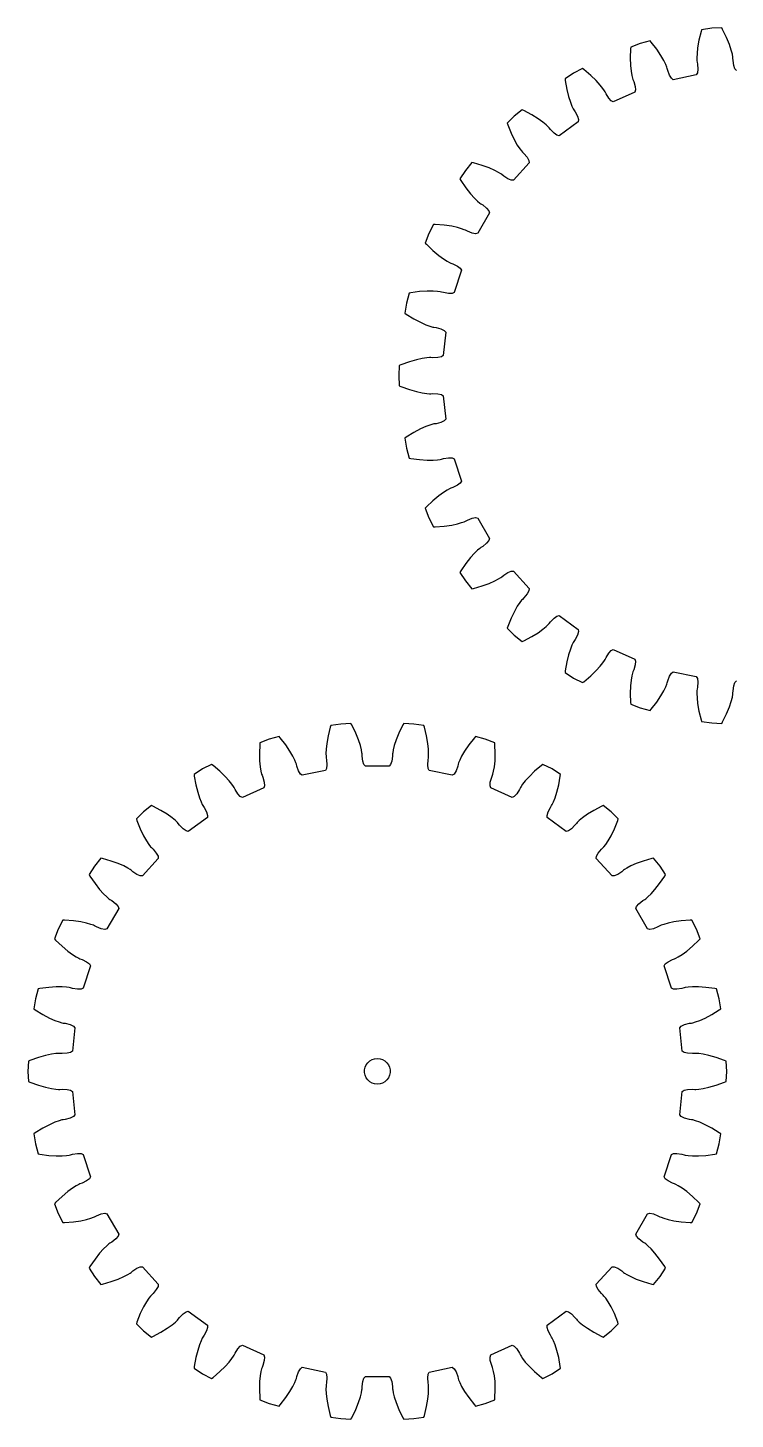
# Model space of a CAD drawing. Extents: x 0 to 168, y 0 to 162.
# Drawn here: x 0 to 82.5, y 0 to 162.3 of the extents above; entities that cross this region are included whole.
import ezdxf

# ---------------------------------------------------------------- set-up
doc = ezdxf.new("R2010")
doc.units = 0

msp = doc.modelspace()

# ---------------------------------------------------------------- linework, layer by layer
for p, q in [((80.91, 162.33), (79.73, 162.27)), ((81.01, 162.15), (80.91, 162.33)), ((72.54, 160.8), (71.4, 160.5)), ((72.67, 160.65), (72.54, 160.8)), ((78.25, 160.87), (78.09, 160.01)), ((78.5, 161.89), (78.25, 160.87)), ((78.56, 162.08), (78.5, 161.89)), ((79.73, 162.27), (78.56, 162.08)), ((81.47, 161.21), (81.01, 162.15)), ((81.8, 160.4), (81.47, 161.21)), ((70.27, 159.87), (70.24, 158.82)), ((70.3, 160.07), (70.27, 159.87)), ((71.4, 160.5), (70.3, 160.07)), ((73.32, 159.82), (72.67, 160.65)), ((73.81, 159.1), (73.32, 159.82)), ((74.15, 158.5), (73.81, 159.1)), ((78.02, 159.32), (78, 158.81)), ((78.09, 160.01), (78.02, 159.32)), ((82.01, 159.74), (81.8, 160.4)), ((82.14, 159.25), (82.01, 159.74)), ((82.19, 158.92), (82.14, 159.25)), ((64.67, 157.57), (63.62, 157.03)), ((64.83, 157.45), (64.67, 157.57)), ((70.24, 158.82), (70.27, 157.95)), ((70.27, 157.95), (70.34, 157.26)), ((74.38, 158.04), (74.15, 158.5)), ((74.5, 157.74), (74.38, 158.04)), ((74.55, 157.6), (74.5, 157.74)), ((74.61, 157.35), (74.55, 157.6)), ((78, 158.81), (78.01, 158.48)), ((78.01, 158.48), (78.03, 158.34)), ((78.03, 158.34), (78.07, 158.08)), ((78.12, 157.5), (78.06, 157.08)), ((78.07, 158.08), (78.12, 157.5)), ((82.21, 158.77), (82.19, 158.92)), ((82.22, 158.52), (82.21, 158.77)), ((82.3, 157.93), (82.22, 158.52)), ((82.44, 157.54), (82.3, 157.93)), ((82.61, 157.35), (82.44, 157.54)), ((63.62, 157.03), (62.63, 156.39)), ((62.63, 156.39), (62.65, 156.19)), ((62.65, 156.19), (62.83, 155.15)), ((65.64, 156.77), (64.83, 157.45)), ((66.26, 156.17), (65.64, 156.77)), ((66.73, 155.65), (66.26, 156.17)), ((70.34, 157.26), (70.43, 156.76)), ((70.43, 156.76), (70.51, 156.44)), ((70.51, 156.44), (70.55, 156.3)), ((70.55, 156.3), (70.65, 156.06)), ((70.65, 156.06), (70.81, 155.49)), ((74.81, 156.79), (74.61, 157.35)), ((75.03, 156.44), (74.81, 156.79)), ((75.24, 156.28), (75.03, 156.44)), ((77.93, 156.86), (75.24, 156.28)), ((78.06, 157.08), (77.93, 156.86)), ((62.83, 155.15), (63.04, 154.31)), ((63.04, 154.31), (63.25, 153.65)), ((67.04, 155.25), (66.73, 155.65)), ((67.23, 154.98), (67.04, 155.25)), ((67.3, 154.85), (67.23, 154.98)), ((67.41, 154.62), (67.3, 154.85)), ((67.73, 154.12), (67.41, 154.62)), ((70.76, 154.83), (68.25, 153.71)), ((70.84, 155.08), (70.76, 154.83)), ((70.81, 155.49), (70.84, 155.08)), ((57.64, 152.77), (56.72, 152.03)), ((57.83, 152.69), (57.64, 152.77)), ((58.76, 152.19), (57.83, 152.69)), ((63.25, 153.65), (63.44, 153.17)), ((63.44, 153.17), (63.59, 152.88)), ((63.59, 152.88), (63.66, 152.75)), ((63.66, 152.75), (63.8, 152.54)), ((68.01, 153.82), (67.73, 154.12)), ((68.25, 153.71), (68.01, 153.82)), ((56.72, 152.03), (55.89, 151.19)), ((55.89, 151.19), (55.95, 151)), ((55.95, 151), (56.35, 150.02)), ((59.5, 151.73), (58.76, 152.19)), ((60.06, 151.33), (59.5, 151.73)), ((60.45, 151), (60.06, 151.33)), ((60.68, 150.77), (60.45, 151)), ((64.17, 151.36), (61.95, 149.74)), ((63.8, 152.54), (64.08, 152.02)), ((64.08, 152.02), (64.2, 151.62)), ((64.2, 151.62), (64.17, 151.36)), ((56.35, 150.02), (56.73, 149.24)), ((60.78, 150.66), (60.68, 150.77)), ((60.94, 150.46), (60.78, 150.66)), ((61.35, 150.03), (60.94, 150.46)), ((61.69, 149.8), (61.35, 150.03)), ((61.95, 149.74), (61.69, 149.8)), ((56.73, 149.24), (57.07, 148.64)), ((57.07, 148.64), (57.36, 148.22)), ((57.36, 148.22), (57.56, 147.96)), ((57.56, 147.96), (57.66, 147.84)), ((57.66, 147.84), (57.84, 147.67)), ((51.77, 146.61), (51.03, 145.7)), ((51.96, 146.57), (51.77, 146.61)), ((52.98, 146.28), (51.96, 146.57)), ((53.8, 145.98), (52.98, 146.28)), ((58.45, 146.59), (56.61, 144.55)), ((57.84, 147.67), (58.22, 147.22)), ((58.22, 147.22), (58.42, 146.85)), ((58.42, 146.85), (58.45, 146.59)), ((51.03, 145.7), (50.38, 144.71)), ((50.38, 144.71), (50.48, 144.53)), ((50.48, 144.53), (51.07, 143.66)), ((54.43, 145.7), (53.8, 145.98)), ((54.88, 145.46), (54.43, 145.7)), ((55.16, 145.29), (54.88, 145.46)), ((55.28, 145.2), (55.16, 145.29)), ((55.48, 145.04), (55.28, 145.2)), ((55.96, 144.71), (55.48, 145.04)), ((56.35, 144.55), (55.96, 144.71)), ((56.61, 144.55), (56.35, 144.55)), ((51.07, 143.66), (51.61, 142.97)), ((51.61, 142.97), (52.07, 142.46)), ((52.07, 142.46), (52.44, 142.1)), ((52.44, 142.1), (52.69, 141.89)), ((52.69, 141.89), (52.81, 141.8)), ((52.81, 141.8), (53.03, 141.66)), ((53.03, 141.66), (53.49, 141.3)), ((53.49, 141.3), (53.76, 140.99)), ((53.84, 140.74), (52.47, 138.36)), ((53.76, 140.99), (53.84, 140.74)), ((46.77, 138.32), (46.34, 137.22)), ((47.3, 139.37), (46.77, 138.32)), ((47.5, 139.37), (47.3, 139.37)), ((48.55, 139.3), (47.5, 139.37)), ((49.42, 139.18), (48.55, 139.3)), ((50.09, 139.03), (49.42, 139.18)), ((50.58, 138.89), (50.09, 139.03)), ((50.89, 138.78), (50.58, 138.89)), ((51.03, 138.72), (50.89, 138.78)), ((51.26, 138.6), (51.03, 138.72)), ((51.8, 138.38), (51.26, 138.6)), ((52.21, 138.3), (51.8, 138.38)), ((52.47, 138.36), (52.21, 138.3)), ((46.34, 137.22), (46.48, 137.07)), ((46.48, 137.07), (47.23, 136.34)), ((47.23, 136.34), (47.9, 135.77)), ((47.9, 135.77), (48.46, 135.37)), ((48.46, 135.37), (48.89, 135.1)), ((48.89, 135.1), (49.18, 134.94)), ((49.18, 134.94), (49.32, 134.88)), ((49.32, 134.88), (49.56, 134.79)), ((49.56, 134.79), (50.09, 134.54)), ((50.55, 134.06), (49.7, 131.44)), ((50.09, 134.54), (50.42, 134.28)), ((50.42, 134.28), (50.55, 134.06)), ((45.68, 131.55), (44.64, 131.4)), ((46.55, 131.61), (45.68, 131.55)), ((47.24, 131.61), (46.55, 131.61)), ((47.75, 131.57), (47.24, 131.61)), ((48.08, 131.53), (47.75, 131.57)), ((48.22, 131.5), (48.08, 131.53)), ((48.47, 131.43), (48.22, 131.5)), ((44.13, 130.22), (43.95, 129.05)), ((44.44, 131.36), (44.13, 130.22)), ((44.64, 131.4), (44.44, 131.36)), ((49.05, 131.32), (48.47, 131.43)), ((49.46, 131.33), (49.05, 131.32)), ((49.7, 131.44), (49.46, 131.33)), ((43.95, 129.05), (44.11, 128.93)), ((44.11, 128.93), (45, 128.38)), ((45, 128.38), (45.77, 127.97)), ((45.77, 127.97), (46.41, 127.68)), ((46.41, 127.68), (46.88, 127.51)), ((46.88, 127.51), (47.2, 127.42)), ((47.2, 127.42), (47.35, 127.39)), ((47.35, 127.39), (47.6, 127.35)), ((47.6, 127.35), (48.17, 127.21)), ((48.17, 127.21), (48.55, 127.03)), ((48.73, 126.84), (48.44, 124.1)), ((48.55, 127.03), (48.73, 126.84)), ((45.32, 123.61), (44.48, 123.37)), ((45.99, 123.75), (45.32, 123.61)), ((46.5, 123.83), (45.99, 123.75)), ((46.83, 123.85), (46.5, 123.83)), ((46.98, 123.85), (46.83, 123.85)), ((47.23, 123.83), (46.98, 123.85)), ((47.82, 123.85), (47.23, 123.83)), ((48.23, 123.95), (47.82, 123.85)), ((48.44, 124.1), (48.23, 123.95)), ((43.31, 122.92), (43.24, 121.75)), ((43.49, 123.01), (43.31, 122.92)), ((44.48, 123.37), (43.49, 123.01)), ((43.24, 121.75), (43.31, 120.57)), ((43.31, 120.57), (43.49, 120.49)), ((43.49, 120.49), (44.48, 120.13)), ((44.48, 120.13), (45.32, 119.88)), ((45.32, 119.88), (45.99, 119.74)), ((45.99, 119.74), (46.5, 119.67)), ((46.5, 119.67), (46.83, 119.64)), ((46.83, 119.64), (46.98, 119.64)), ((46.98, 119.64), (47.23, 119.66)), ((47.23, 119.66), (47.82, 119.64)), ((47.82, 119.64), (48.23, 119.55)), ((48.23, 119.55), (48.44, 119.39)), ((48.44, 119.39), (48.73, 116.66)), ((45.77, 115.53), (45, 115.12)), ((46.41, 115.81), (45.77, 115.53)), ((46.88, 115.99), (46.41, 115.81)), ((47.2, 116.08), (46.88, 115.99)), ((47.35, 116.11), (47.2, 116.08)), ((47.6, 116.14), (47.35, 116.11)), ((48.17, 116.28), (47.6, 116.14)), ((48.55, 116.46), (48.17, 116.28)), ((48.73, 116.66), (48.55, 116.46)), ((44.11, 114.56), (43.95, 114.44)), ((43.95, 114.44), (44.13, 113.28)), ((45, 115.12), (44.11, 114.56)), ((44.13, 113.28), (44.44, 112.14)), ((44.44, 112.14), (44.64, 112.09)), ((44.64, 112.09), (45.68, 111.95)), ((48.22, 112), (48.47, 112.07)), ((48.47, 112.07), (49.05, 112.17)), ((49.05, 112.17), (49.46, 112.16)), ((49.46, 112.16), (49.7, 112.05)), ((49.7, 112.05), (50.55, 109.44)), ((45.68, 111.95), (46.55, 111.88)), ((46.55, 111.88), (47.24, 111.88)), ((47.24, 111.88), (47.75, 111.92)), ((47.75, 111.92), (48.08, 111.96)), ((48.08, 111.96), (48.22, 112)), ((50.09, 108.96), (49.56, 108.7)), ((50.42, 109.21), (50.09, 108.96)), ((50.55, 109.44), (50.42, 109.21)), ((47.23, 107.16), (46.48, 106.43)), ((47.9, 107.72), (47.23, 107.16)), ((48.46, 108.13), (47.9, 107.72)), ((48.89, 108.4), (48.46, 108.13)), ((49.18, 108.55), (48.89, 108.4)), ((49.32, 108.61), (49.18, 108.55)), ((49.56, 108.7), (49.32, 108.61)), ((46.48, 106.43), (46.34, 106.28)), ((46.34, 106.28), (46.77, 105.17)), ((46.77, 105.17), (47.3, 104.12)), ((47.3, 104.12), (47.5, 104.12)), ((47.5, 104.12), (48.55, 104.2)), ((48.55, 104.2), (49.42, 104.32)), ((49.42, 104.32), (50.09, 104.46)), ((50.09, 104.46), (50.58, 104.6)), ((50.58, 104.6), (50.89, 104.71)), ((50.89, 104.71), (51.03, 104.77)), ((51.03, 104.77), (51.26, 104.89)), ((51.26, 104.89), (51.8, 105.12)), ((51.8, 105.12), (52.21, 105.19)), ((52.21, 105.19), (52.47, 105.14)), ((52.47, 105.14), (53.84, 102.75)), ((53.76, 102.51), (53.49, 102.19)), ((53.84, 102.75), (53.76, 102.51)), ((52.07, 101.04), (51.61, 100.52)), ((52.44, 101.39), (52.07, 101.04)), ((52.69, 101.6), (52.44, 101.39)), ((52.81, 101.69), (52.69, 101.6)), ((53.03, 101.83), (52.81, 101.69)), ((53.49, 102.19), (53.03, 101.83)), ((51.07, 99.84), (50.48, 98.96)), ((51.61, 100.52), (51.07, 99.84)), ((50.48, 98.96), (50.38, 98.79)), ((50.38, 98.79), (51.03, 97.8)), ((51.03, 97.8), (51.77, 96.88)), ((52.98, 97.21), (53.8, 97.51)), ((53.8, 97.51), (54.43, 97.79)), ((54.43, 97.79), (54.88, 98.03)), ((54.88, 98.03), (55.16, 98.2)), ((55.16, 98.2), (55.28, 98.29)), ((55.28, 98.29), (55.48, 98.46)), ((55.48, 98.46), (55.96, 98.79)), ((55.96, 98.79), (56.35, 98.95)), ((56.35, 98.95), (56.61, 98.95)), ((56.61, 98.95), (58.45, 96.9)), ((51.77, 96.88), (51.96, 96.92)), ((51.96, 96.92), (52.98, 97.21)), ((57.84, 95.83), (57.66, 95.65)), ((58.22, 96.28), (57.84, 95.83)), ((58.42, 96.64), (58.22, 96.28)), ((58.45, 96.9), (58.42, 96.64)), ((56.73, 94.25), (56.35, 93.47)), ((57.07, 94.85), (56.73, 94.25)), ((57.36, 95.28), (57.07, 94.85)), ((57.56, 95.54), (57.36, 95.28)), ((57.66, 95.65), (57.56, 95.54)), ((56.35, 93.47), (55.95, 92.49)), ((60.45, 92.5), (60.68, 92.72)), ((60.68, 92.72), (60.78, 92.84)), ((60.78, 92.84), (60.94, 93.04)), ((60.94, 93.04), (61.35, 93.46)), ((61.35, 93.46), (61.69, 93.7)), ((61.69, 93.7), (61.95, 93.75)), ((61.95, 93.75), (64.17, 92.14)), ((55.95, 92.49), (55.89, 92.3)), ((55.89, 92.3), (56.72, 91.47)), ((56.72, 91.47), (57.64, 90.73)), ((57.83, 90.81), (58.76, 91.3)), ((58.76, 91.3), (59.5, 91.76)), ((59.5, 91.76), (60.06, 92.17)), ((60.06, 92.17), (60.45, 92.5)), ((63.8, 90.96), (63.66, 90.75)), ((64.08, 91.48), (63.8, 90.96)), ((64.2, 91.88), (64.08, 91.48)), ((64.17, 92.14), (64.2, 91.88)), ((57.64, 90.73), (57.83, 90.81)), ((63.25, 89.85), (63.04, 89.19)), ((63.44, 90.32), (63.25, 89.85)), ((63.59, 90.62), (63.44, 90.32)), ((63.66, 90.75), (63.59, 90.62)), ((67.41, 88.87), (67.73, 89.37)), ((67.73, 89.37), (68.01, 89.68)), ((68.01, 89.68), (68.25, 89.78)), ((68.25, 89.78), (70.76, 88.66)), ((62.83, 88.34), (62.65, 87.3)), ((63.04, 89.19), (62.83, 88.34)), ((66.26, 87.33), (66.73, 87.84)), ((66.73, 87.84), (67.04, 88.24)), ((67.04, 88.24), (67.23, 88.51)), ((67.23, 88.51), (67.3, 88.64)), ((67.3, 88.64), (67.41, 88.87)), ((70.81, 88), (70.65, 87.43)), ((70.76, 88.66), (70.84, 88.42)), ((70.84, 88.42), (70.81, 88)), ((62.65, 87.3), (62.63, 87.1)), ((62.63, 87.1), (63.62, 86.46)), ((63.62, 86.46), (64.67, 85.93)), ((64.67, 85.93), (64.83, 86.04)), ((64.83, 86.04), (65.64, 86.72)), ((65.64, 86.72), (66.26, 87.33)), ((70.34, 86.23), (70.27, 85.54)), ((70.43, 86.73), (70.34, 86.23)), ((70.51, 87.05), (70.43, 86.73)), ((70.55, 87.2), (70.51, 87.05)), ((70.65, 87.43), (70.55, 87.2)), ((74.55, 85.9), (74.61, 86.15)), ((74.61, 86.15), (74.81, 86.7)), ((74.81, 86.7), (75.03, 87.05)), ((75.03, 87.05), (75.24, 87.21)), ((75.24, 87.21), (77.93, 86.64)), ((77.93, 86.64), (78.06, 86.41)), ((78.06, 86.41), (78.12, 86)), ((82.44, 85.95), (82.61, 86.15)), ((70.27, 85.54), (70.24, 84.67)), ((70.24, 84.67), (70.27, 83.62)), ((73.81, 84.39), (74.15, 84.99)), ((74.15, 84.99), (74.38, 85.45)), ((74.38, 85.45), (74.5, 85.76)), ((74.5, 85.76), (74.55, 85.9)), ((78.01, 85.01), (78, 84.68)), ((78, 84.68), (78.02, 84.17)), ((78.03, 85.16), (78.01, 85.01)), ((78.07, 85.41), (78.03, 85.16)), ((78.12, 86), (78.07, 85.41)), ((82.14, 84.25), (82.19, 84.57)), ((82.19, 84.57), (82.21, 84.72)), ((82.21, 84.72), (82.22, 84.97)), ((82.22, 84.97), (82.3, 85.56)), ((82.3, 85.56), (82.44, 85.95)), ((70.27, 83.62), (70.3, 83.42)), ((70.3, 83.42), (71.4, 83)), ((71.4, 83), (72.54, 82.69)), ((72.54, 82.69), (72.67, 82.84)), ((72.67, 82.84), (73.32, 83.67)), ((73.32, 83.67), (73.81, 84.39)), ((78.02, 84.17), (78.09, 83.48)), ((78.09, 83.48), (78.25, 82.62)), ((81.47, 82.28), (81.8, 83.09)), ((81.8, 83.09), (82.01, 83.75)), ((82.01, 83.75), (82.14, 84.25)), ((37.66, 81.16), (36.48, 81.1)), ((37.76, 80.99), (37.66, 81.16)), ((43.82, 81.16), (43.72, 80.99)), ((45, 81.1), (43.82, 81.16)), ((78.25, 82.62), (78.5, 81.6)), ((78.5, 81.6), (78.56, 81.41)), ((78.56, 81.41), (79.73, 81.23)), ((79.73, 81.23), (80.91, 81.16)), ((80.91, 81.16), (81.01, 81.34)), ((81.01, 81.34), (81.47, 82.28)), ((29.29, 79.64), (28.15, 79.33)), ((29.43, 79.49), (29.29, 79.64)), ((35, 79.71), (34.85, 78.85)), ((35.26, 80.73), (35, 79.71)), ((35.32, 80.92), (35.26, 80.73)), ((36.48, 81.1), (35.32, 80.92)), ((38.23, 80.04), (37.76, 80.99)), ((38.55, 79.24), (38.23, 80.04)), ((43.26, 80.04), (42.93, 79.24)), ((43.72, 80.99), (43.26, 80.04)), ((46.17, 80.92), (45, 81.1)), ((46.23, 80.73), (46.17, 80.92)), ((46.49, 79.71), (46.23, 80.73)), ((46.64, 78.85), (46.49, 79.71)), ((52.19, 79.64), (52.06, 79.49)), ((53.33, 79.33), (52.19, 79.64)), ((27.03, 78.71), (26.99, 77.66)), ((27.05, 78.91), (27.03, 78.71)), ((28.15, 79.33), (27.05, 78.91)), ((30.08, 78.66), (29.43, 79.49)), ((30.56, 77.94), (30.08, 78.66)), ((30.91, 77.34), (30.56, 77.94)), ((34.78, 78.16), (34.76, 77.65)), ((34.85, 78.85), (34.78, 78.16)), ((38.77, 78.58), (38.55, 79.24)), ((38.89, 78.08), (38.77, 78.58)), ((38.95, 77.76), (38.89, 78.08)), ((42.6, 78.08), (42.54, 77.76)), ((42.72, 78.58), (42.6, 78.08)), ((42.93, 79.24), (42.72, 78.58)), ((46.71, 78.16), (46.64, 78.85)), ((46.73, 77.65), (46.71, 78.16)), ((50.92, 77.94), (50.58, 77.34)), ((51.41, 78.66), (50.92, 77.94)), ((52.06, 79.49), (51.41, 78.66)), ((54.44, 78.91), (53.33, 79.33)), ((54.46, 78.71), (54.44, 78.91)), ((54.49, 77.66), (54.46, 78.71)), ((21.42, 76.4), (20.37, 75.87)), ((21.59, 76.28), (21.42, 76.4)), ((26.99, 77.66), (27.02, 76.79)), ((27.02, 76.79), (27.09, 76.1)), ((31.14, 76.88), (30.91, 77.34)), ((31.26, 76.57), (31.14, 76.88)), ((31.31, 76.43), (31.26, 76.57)), ((31.37, 76.18), (31.31, 76.43)), ((34.76, 77.65), (34.77, 77.32)), ((34.77, 77.32), (34.78, 77.17)), ((34.78, 77.17), (34.83, 76.92)), ((34.87, 76.33), (34.82, 75.92)), ((34.83, 76.92), (34.87, 76.33)), ((38.97, 77.61), (38.95, 77.76)), ((38.97, 77.35), (38.97, 77.61)), ((39.05, 76.77), (38.97, 77.35)), ((39.19, 76.38), (39.05, 76.77)), ((39.37, 76.18), (39.19, 76.38)), ((42.29, 76.38), (42.12, 76.18)), ((42.43, 76.77), (42.29, 76.38)), ((42.51, 77.35), (42.43, 76.77)), ((42.52, 77.61), (42.51, 77.35)), ((42.54, 77.76), (42.52, 77.61)), ((46.62, 76.33), (46.66, 76.92)), ((46.67, 75.92), (46.62, 76.33)), ((46.66, 76.92), (46.7, 77.17)), ((46.7, 77.17), (46.72, 77.32)), ((46.72, 77.32), (46.73, 77.65)), ((50.18, 76.43), (50.12, 76.18)), ((50.23, 76.57), (50.18, 76.43)), ((50.35, 76.88), (50.23, 76.57)), ((50.58, 77.34), (50.35, 76.88)), ((54.39, 76.1), (54.47, 76.79)), ((54.47, 76.79), (54.49, 77.66)), ((60.06, 76.4), (59.9, 76.28)), ((61.12, 75.87), (60.06, 76.4)), ((20.37, 75.87), (19.38, 75.22)), ((19.38, 75.22), (19.4, 75.02)), ((19.4, 75.02), (19.58, 73.99)), ((22.39, 75.61), (21.59, 76.28)), ((23.02, 75), (22.39, 75.61)), ((23.48, 74.49), (23.02, 75)), ((27.09, 76.1), (27.18, 75.59)), ((27.18, 75.59), (27.26, 75.27)), ((27.26, 75.27), (27.31, 75.13)), ((27.31, 75.13), (27.4, 74.89)), ((27.4, 74.89), (27.57, 74.33)), ((31.57, 75.63), (31.37, 76.18)), ((31.79, 75.27), (31.57, 75.63)), ((32, 75.12), (31.79, 75.27)), ((34.69, 75.69), (32, 75.12)), ((34.82, 75.92), (34.69, 75.69)), ((42.12, 76.18), (39.37, 76.18)), ((46.8, 75.69), (46.67, 75.92)), ((49.49, 75.12), (46.8, 75.69)), ((49.7, 75.27), (49.49, 75.12)), ((49.92, 75.63), (49.7, 75.27)), ((50.12, 76.18), (49.92, 75.63)), ((53.92, 74.33), (54.08, 74.89)), ((54.08, 74.89), (54.18, 75.13)), ((54.18, 75.13), (54.23, 75.27)), ((54.23, 75.27), (54.31, 75.59)), ((54.31, 75.59), (54.39, 76.1)), ((58.47, 75), (58, 74.49)), ((59.09, 75.61), (58.47, 75)), ((59.9, 76.28), (59.09, 75.61)), ((62.11, 75.22), (61.12, 75.87)), ((61.9, 73.99), (62.08, 75.02)), ((62.08, 75.02), (62.11, 75.22)), ((19.58, 73.99), (19.8, 73.14)), ((19.8, 73.14), (20.01, 72.48)), ((23.8, 74.09), (23.48, 74.49)), ((23.98, 73.81), (23.8, 74.09)), ((24.06, 73.69), (23.98, 73.81)), ((24.17, 73.46), (24.06, 73.69)), ((24.48, 72.95), (24.17, 73.46)), ((27.52, 73.66), (25.01, 72.55)), ((27.6, 73.91), (27.52, 73.66)), ((27.57, 74.33), (27.6, 73.91)), ((53.89, 73.91), (53.92, 74.33)), ((53.97, 73.66), (53.89, 73.91)), ((56.48, 72.55), (53.97, 73.66)), ((57.32, 73.46), (57.01, 72.95)), ((57.43, 73.69), (57.32, 73.46)), ((57.5, 73.81), (57.43, 73.69)), ((57.69, 74.09), (57.5, 73.81)), ((58, 74.49), (57.69, 74.09)), ((61.48, 72.48), (61.69, 73.14)), ((61.69, 73.14), (61.9, 73.99)), ((14.4, 71.6), (13.48, 70.86)), ((14.58, 71.52), (14.4, 71.6)), ((15.51, 71.03), (14.58, 71.52)), ((20.01, 72.48), (20.2, 72.01)), ((20.2, 72.01), (20.34, 71.71)), ((20.34, 71.71), (20.42, 71.58)), ((20.42, 71.58), (20.56, 71.37)), ((24.77, 72.65), (24.48, 72.95)), ((25.01, 72.55), (24.77, 72.65)), ((56.72, 72.65), (56.48, 72.55)), ((57.01, 72.95), (56.72, 72.65)), ((60.93, 71.37), (61.07, 71.58)), ((61.07, 71.58), (61.14, 71.71)), ((61.14, 71.71), (61.29, 72.01)), ((61.29, 72.01), (61.48, 72.48)), ((66.91, 71.52), (65.98, 71.03)), ((67.09, 71.6), (66.91, 71.52)), ((68.01, 70.86), (67.09, 71.6)), ((13.48, 70.86), (12.65, 70.03)), ((12.65, 70.03), (12.71, 69.83)), ((12.71, 69.83), (13.1, 68.86)), ((16.25, 70.57), (15.51, 71.03)), ((16.81, 70.16), (16.25, 70.57)), ((17.2, 69.83), (16.81, 70.16)), ((17.44, 69.6), (17.2, 69.83)), ((20.93, 70.19), (18.71, 68.58)), ((20.56, 71.37), (20.84, 70.85)), ((20.84, 70.85), (20.96, 70.45)), ((20.96, 70.45), (20.93, 70.19)), ((60.53, 70.45), (60.65, 70.85)), ((60.56, 70.19), (60.53, 70.45)), ((62.78, 68.58), (60.56, 70.19)), ((60.65, 70.85), (60.93, 71.37)), ((64.28, 69.83), (64.05, 69.6)), ((64.68, 70.16), (64.28, 69.83)), ((65.24, 70.57), (64.68, 70.16)), ((65.98, 71.03), (65.24, 70.57)), ((68.84, 70.03), (68.01, 70.86)), ((68.39, 68.86), (68.78, 69.83)), ((68.78, 69.83), (68.84, 70.03)), ((13.1, 68.86), (13.48, 68.07)), ((17.54, 69.49), (17.44, 69.6)), ((17.7, 69.29), (17.54, 69.49)), ((18.11, 68.87), (17.7, 69.29)), ((18.45, 68.63), (18.11, 68.87)), ((18.71, 68.58), (18.45, 68.63)), ((63.04, 68.63), (62.78, 68.58)), ((63.38, 68.87), (63.04, 68.63)), ((63.79, 69.29), (63.38, 68.87)), ((63.95, 69.49), (63.79, 69.29)), ((64.05, 69.6), (63.95, 69.49)), ((68, 68.07), (68.39, 68.86)), ((13.48, 68.07), (13.83, 67.48)), ((13.83, 67.48), (14.11, 67.05)), ((14.11, 67.05), (14.32, 66.79)), ((14.32, 66.79), (14.42, 66.68)), ((14.42, 66.68), (14.6, 66.5)), ((66.89, 66.5), (67.07, 66.68)), ((67.07, 66.68), (67.17, 66.79)), ((67.17, 66.79), (67.37, 67.05)), ((67.37, 67.05), (67.66, 67.48)), ((67.66, 67.48), (68, 68.07)), ((8.52, 65.45), (7.78, 64.53)), ((8.72, 65.41), (8.52, 65.45)), ((9.73, 65.12), (8.72, 65.41)), ((10.55, 64.82), (9.73, 65.12)), ((15.21, 65.43), (13.37, 63.38)), ((14.6, 66.5), (14.98, 66.05)), ((14.98, 66.05), (15.18, 65.69)), ((15.18, 65.69), (15.21, 65.43)), ((66.28, 65.43), (66.31, 65.69)), ((68.12, 63.38), (66.28, 65.43)), ((66.31, 65.69), (66.51, 66.05)), ((66.51, 66.05), (66.89, 66.5)), ((71.75, 65.12), (70.93, 64.82)), ((72.77, 65.41), (71.75, 65.12)), ((72.96, 65.45), (72.77, 65.41)), ((73.71, 64.53), (72.96, 65.45)), ((7.78, 64.53), (7.14, 63.54)), ((7.14, 63.54), (7.24, 63.37)), ((7.24, 63.37), (7.83, 62.49)), ((11.18, 64.54), (10.55, 64.82)), ((11.64, 64.3), (11.18, 64.54)), ((11.92, 64.12), (11.64, 64.3)), ((12.04, 64.04), (11.92, 64.12)), ((12.23, 63.87), (12.04, 64.04)), ((12.72, 63.54), (12.23, 63.87)), ((13.11, 63.38), (12.72, 63.54)), ((13.37, 63.38), (13.11, 63.38)), ((68.38, 63.38), (68.12, 63.38)), ((68.77, 63.54), (68.38, 63.38)), ((69.25, 63.87), (68.77, 63.54)), ((69.45, 64.04), (69.25, 63.87)), ((69.57, 64.12), (69.45, 64.04)), ((69.85, 64.3), (69.57, 64.12)), ((70.3, 64.54), (69.85, 64.3)), ((70.93, 64.82), (70.3, 64.54)), ((73.66, 62.49), (74.25, 63.37)), ((74.35, 63.54), (73.71, 64.53)), ((74.25, 63.37), (74.35, 63.54)), ((7.83, 62.49), (8.36, 61.81)), ((8.36, 61.81), (8.83, 61.29)), ((72.66, 61.29), (73.12, 61.81)), ((73.12, 61.81), (73.66, 62.49)), ((8.83, 61.29), (9.19, 60.94)), ((9.19, 60.94), (9.44, 60.72)), ((9.44, 60.72), (9.57, 60.64)), ((9.57, 60.64), (9.78, 60.5)), ((9.78, 60.5), (10.25, 60.14)), ((10.25, 60.14), (10.52, 59.82)), ((70.97, 59.82), (71.24, 60.14)), ((71.24, 60.14), (71.7, 60.5)), ((71.7, 60.5), (71.92, 60.64)), ((71.92, 60.64), (72.04, 60.72)), ((72.04, 60.72), (72.3, 60.94)), ((72.3, 60.94), (72.66, 61.29)), ((10.6, 59.57), (9.22, 57.19)), ((10.52, 59.82), (10.6, 59.57)), ((70.89, 59.57), (70.97, 59.82)), ((72.26, 57.19), (70.89, 59.57)), ((3.52, 57.15), (3.1, 56.05)), ((4.06, 58.21), (3.52, 57.15)), ((4.26, 58.21), (4.06, 58.21)), ((5.31, 58.13), (4.26, 58.21)), ((6.17, 58.01), (5.31, 58.13)), ((6.85, 57.87), (6.17, 58.01)), ((7.34, 57.73), (6.85, 57.87)), ((7.65, 57.62), (7.34, 57.73)), ((7.79, 57.56), (7.65, 57.62)), ((8.01, 57.44), (7.79, 57.56)), ((8.56, 57.21), (8.01, 57.44)), ((8.97, 57.14), (8.56, 57.21)), ((9.22, 57.19), (8.97, 57.14)), ((72.52, 57.14), (72.26, 57.19)), ((72.93, 57.21), (72.52, 57.14)), ((73.47, 57.44), (72.93, 57.21)), ((73.7, 57.56), (73.47, 57.44)), ((73.84, 57.62), (73.7, 57.56)), ((74.15, 57.73), (73.84, 57.62)), ((74.64, 57.87), (74.15, 57.73)), ((75.31, 58.01), (74.64, 57.87)), ((76.18, 58.13), (75.31, 58.01)), ((77.23, 58.21), (76.18, 58.13)), ((77.43, 58.21), (77.23, 58.21)), ((77.96, 57.15), (77.43, 58.21)), ((78.39, 56.05), (77.96, 57.15)), ((3.1, 56.05), (3.23, 55.9)), ((3.23, 55.9), (3.99, 55.17)), ((77.5, 55.17), (78.25, 55.9)), ((78.25, 55.9), (78.39, 56.05)), ((3.99, 55.17), (4.66, 54.61)), ((4.66, 54.61), (5.22, 54.2)), ((5.22, 54.2), (5.65, 53.93)), ((5.65, 53.93), (5.94, 53.78)), ((5.94, 53.78), (6.08, 53.72)), ((6.08, 53.72), (6.32, 53.63)), ((6.32, 53.63), (6.85, 53.37)), ((74.64, 53.37), (75.17, 53.63)), ((75.17, 53.63), (75.41, 53.72)), ((75.41, 53.72), (75.55, 53.78)), ((75.55, 53.78), (75.84, 53.93)), ((75.84, 53.93), (76.27, 54.2)), ((76.27, 54.2), (76.83, 54.61)), ((76.83, 54.61), (77.5, 55.17)), ((7.31, 52.89), (6.46, 50.28)), ((6.85, 53.37), (7.18, 53.12)), ((7.18, 53.12), (7.31, 52.89)), ((74.18, 52.89), (74.31, 53.12)), ((75.03, 50.28), (74.18, 52.89)), ((74.31, 53.12), (74.64, 53.37)), ((2.43, 50.38), (1.39, 50.24)), ((3.3, 50.44), (2.43, 50.38)), ((4, 50.44), (3.3, 50.44)), ((4.51, 50.41), (4, 50.44)), ((4.83, 50.36), (4.51, 50.41)), ((4.98, 50.33), (4.83, 50.36)), ((5.22, 50.26), (4.98, 50.33)), ((76.51, 50.33), (76.26, 50.26)), ((76.65, 50.36), (76.51, 50.33)), ((76.98, 50.41), (76.65, 50.36)), ((77.49, 50.44), (76.98, 50.41)), ((78.18, 50.44), (77.49, 50.44)), ((79.05, 50.38), (78.18, 50.44)), ((80.09, 50.24), (79.05, 50.38)), ((0.89, 49.05), (0.71, 47.89)), ((1.2, 50.19), (0.89, 49.05)), ((1.39, 50.24), (1.2, 50.19)), ((5.8, 50.16), (5.22, 50.26)), ((6.22, 50.17), (5.8, 50.16)), ((6.46, 50.28), (6.22, 50.17)), ((75.27, 50.17), (75.03, 50.28)), ((75.68, 50.16), (75.27, 50.17)), ((76.26, 50.26), (75.68, 50.16)), ((80.29, 50.19), (80.09, 50.24)), ((80.6, 49.05), (80.29, 50.19)), ((80.78, 47.89), (80.6, 49.05)), ((0.71, 47.89), (0.87, 47.77)), ((0.87, 47.77), (1.76, 47.21)), ((1.76, 47.21), (2.53, 46.8)), ((78.96, 46.8), (79.73, 47.21)), ((79.73, 47.21), (80.62, 47.77)), ((80.62, 47.77), (80.78, 47.89)), ((2.53, 46.8), (3.16, 46.52)), ((3.16, 46.52), (3.64, 46.34)), ((3.64, 46.34), (3.96, 46.25)), ((3.96, 46.25), (4.1, 46.22)), ((4.1, 46.22), (4.36, 46.19)), ((4.36, 46.19), (4.93, 46.04)), ((4.93, 46.04), (5.31, 45.86)), ((5.48, 45.67), (5.19, 42.94)), ((5.31, 45.86), (5.48, 45.67)), ((76.01, 45.67), (76.18, 45.86)), ((76.29, 42.94), (76.01, 45.67)), ((76.18, 45.86), (76.56, 46.04)), ((76.56, 46.04), (77.13, 46.19)), ((77.13, 46.19), (77.38, 46.22)), ((77.38, 46.22), (77.53, 46.25)), ((77.53, 46.25), (77.85, 46.34)), ((77.85, 46.34), (78.33, 46.52)), ((78.33, 46.52), (78.96, 46.8)), ((2.07, 42.44), (1.23, 42.2)), ((2.75, 42.59), (2.07, 42.44)), ((3.25, 42.66), (2.75, 42.59)), ((3.58, 42.68), (3.25, 42.66)), ((3.73, 42.68), (3.58, 42.68)), ((3.99, 42.67), (3.73, 42.68)), ((4.58, 42.69), (3.99, 42.67)), ((4.98, 42.78), (4.58, 42.69)), ((5.19, 42.94), (4.98, 42.78)), ((76.51, 42.78), (76.29, 42.94)), ((76.91, 42.69), (76.51, 42.78)), ((77.5, 42.67), (76.91, 42.69)), ((77.75, 42.68), (77.5, 42.67)), ((77.9, 42.68), (77.75, 42.68)), ((78.23, 42.66), (77.9, 42.68)), ((78.74, 42.59), (78.23, 42.66)), ((79.41, 42.44), (78.74, 42.59)), ((80.25, 42.2), (79.41, 42.44)), ((0.06, 41.76), (0, 40.58)), ((0, 40.58), (0.06, 39.4)), ((0.25, 41.84), (0.06, 41.76)), ((1.23, 42.2), (0.25, 41.84)), ((39.25, 40.74), (39.32, 41.05)), ((39.25, 40.43), (39.25, 40.74)), ((39.32, 41.05), (39.44, 41.33)), ((39.44, 41.33), (39.63, 41.59)), ((39.63, 41.59), (39.86, 41.8)), ((39.86, 41.8), (40.13, 41.95)), ((40.13, 41.95), (40.43, 42.05)), ((40.43, 42.05), (40.74, 42.08)), ((40.74, 42.08), (41.06, 42.05)), ((41.06, 42.05), (41.35, 41.95)), ((41.35, 41.95), (41.63, 41.8)), ((41.63, 41.8), (41.86, 41.59)), ((41.86, 41.59), (42.04, 41.33)), ((42.04, 41.33), (42.17, 41.05)), ((42.17, 41.05), (42.24, 40.74)), ((42.24, 40.74), (42.24, 40.43)), ((81.24, 41.84), (80.25, 42.2)), ((81.43, 41.76), (81.24, 41.84)), ((81.49, 40.58), (81.43, 41.76)), ((81.43, 39.4), (81.49, 40.58)), ((0.06, 39.4), (0.25, 39.32)), ((0.25, 39.32), (1.23, 38.96)), ((1.23, 38.96), (2.07, 38.72)), ((39.32, 40.12), (39.25, 40.43)), ((39.44, 39.83), (39.32, 40.12)), ((39.63, 39.58), (39.44, 39.83)), ((39.86, 39.37), (39.63, 39.58)), ((40.13, 39.21), (39.86, 39.37)), ((40.43, 39.11), (40.13, 39.21)), ((40.74, 39.08), (40.43, 39.11)), ((41.06, 39.11), (40.74, 39.08)), ((41.35, 39.21), (41.06, 39.11)), ((41.63, 39.37), (41.35, 39.21)), ((41.86, 39.58), (41.63, 39.37)), ((42.04, 39.83), (41.86, 39.58)), ((42.17, 40.12), (42.04, 39.83)), ((42.24, 40.43), (42.17, 40.12)), ((79.41, 38.72), (80.25, 38.96)), ((80.25, 38.96), (81.24, 39.32)), ((81.24, 39.32), (81.43, 39.4)), ((2.07, 38.72), (2.75, 38.58)), ((2.75, 38.58), (3.25, 38.5)), ((3.25, 38.5), (3.58, 38.48)), ((3.58, 38.48), (3.73, 38.48)), ((3.73, 38.48), (3.99, 38.5)), ((3.99, 38.5), (4.58, 38.48)), ((4.58, 38.48), (4.98, 38.38)), ((4.98, 38.38), (5.19, 38.23)), ((5.19, 38.23), (5.48, 35.49)), ((76.01, 35.49), (76.29, 38.23)), ((76.29, 38.23), (76.51, 38.38)), ((76.51, 38.38), (76.91, 38.48)), ((76.91, 38.48), (77.5, 38.5)), ((77.5, 38.5), (77.75, 38.48)), ((77.75, 38.48), (77.9, 38.48)), ((77.9, 38.48), (78.23, 38.5)), ((78.23, 38.5), (78.74, 38.58)), ((78.74, 38.58), (79.41, 38.72)), ((2.53, 34.36), (1.76, 33.95)), ((3.16, 34.65), (2.53, 34.36)), ((3.64, 34.82), (3.16, 34.65)), ((3.96, 34.91), (3.64, 34.82)), ((4.1, 34.94), (3.96, 34.91)), ((4.36, 34.98), (4.1, 34.94)), ((4.93, 35.12), (4.36, 34.98)), ((5.31, 35.3), (4.93, 35.12)), ((5.48, 35.49), (5.31, 35.3)), ((76.18, 35.3), (76.01, 35.49)), ((76.56, 35.12), (76.18, 35.3)), ((77.13, 34.98), (76.56, 35.12)), ((77.38, 34.94), (77.13, 34.98)), ((77.53, 34.91), (77.38, 34.94)), ((77.85, 34.82), (77.53, 34.91)), ((78.33, 34.65), (77.85, 34.82)), ((78.96, 34.36), (78.33, 34.65)), ((79.73, 33.95), (78.96, 34.36)), ((0.87, 33.39), (0.71, 33.28)), ((0.71, 33.28), (0.89, 32.11)), ((1.76, 33.95), (0.87, 33.39)), ((80.62, 33.39), (79.73, 33.95)), ((80.6, 32.11), (80.78, 33.28)), ((80.78, 33.28), (80.62, 33.39)), ((0.89, 32.11), (1.2, 30.97)), ((1.2, 30.97), (1.39, 30.93)), ((1.39, 30.93), (2.43, 30.78)), ((4.98, 30.83), (5.22, 30.9)), ((5.22, 30.9), (5.8, 31.01)), ((5.8, 31.01), (6.22, 30.99)), ((6.22, 30.99), (6.46, 30.89)), ((6.46, 30.89), (7.31, 28.27)), ((74.18, 28.27), (75.03, 30.89)), ((75.03, 30.89), (75.27, 30.99)), ((75.27, 30.99), (75.68, 31.01)), ((75.68, 31.01), (76.26, 30.9)), ((76.26, 30.9), (76.51, 30.83)), ((79.05, 30.78), (80.09, 30.93)), ((80.09, 30.93), (80.29, 30.97)), ((80.29, 30.97), (80.6, 32.11)), ((2.43, 30.78), (3.3, 30.72)), ((3.3, 30.72), (4, 30.72)), ((4, 30.72), (4.51, 30.75)), ((4.51, 30.75), (4.83, 30.8)), ((4.83, 30.8), (4.98, 30.83)), ((76.51, 30.83), (76.65, 30.8)), ((76.65, 30.8), (76.98, 30.75)), ((76.98, 30.75), (77.49, 30.72)), ((77.49, 30.72), (78.18, 30.72)), ((78.18, 30.72), (79.05, 30.78)), ((6.85, 27.79), (6.32, 27.54)), ((7.18, 28.05), (6.85, 27.79)), ((7.31, 28.27), (7.18, 28.05)), ((74.31, 28.05), (74.18, 28.27)), ((74.64, 27.79), (74.31, 28.05)), ((75.17, 27.54), (74.64, 27.79)), ((3.99, 25.99), (3.23, 25.26)), ((4.66, 26.55), (3.99, 25.99)), ((5.22, 26.96), (4.66, 26.55)), ((5.65, 27.23), (5.22, 26.96)), ((5.94, 27.39), (5.65, 27.23)), ((6.08, 27.45), (5.94, 27.39)), ((6.32, 27.54), (6.08, 27.45)), ((75.41, 27.45), (75.17, 27.54)), ((75.55, 27.39), (75.41, 27.45)), ((75.84, 27.23), (75.55, 27.39)), ((76.27, 26.96), (75.84, 27.23)), ((76.83, 26.55), (76.27, 26.96)), ((77.5, 25.99), (76.83, 26.55)), ((78.25, 25.26), (77.5, 25.99)), ((3.23, 25.26), (3.1, 25.11)), ((3.1, 25.11), (3.52, 24.01)), ((77.96, 24.01), (78.39, 25.11)), ((78.39, 25.11), (78.25, 25.26)), ((3.52, 24.01), (4.06, 22.96)), ((4.06, 22.96), (4.26, 22.96)), ((4.26, 22.96), (5.31, 23.03)), ((5.31, 23.03), (6.17, 23.15)), ((6.17, 23.15), (6.85, 23.29)), ((6.85, 23.29), (7.34, 23.44)), ((7.34, 23.44), (7.65, 23.55)), ((7.65, 23.55), (7.79, 23.61)), ((7.79, 23.61), (8.01, 23.73)), ((8.01, 23.73), (8.56, 23.95)), ((8.56, 23.95), (8.97, 24.03)), ((8.97, 24.03), (9.22, 23.97)), ((9.22, 23.97), (10.6, 21.59)), ((70.89, 21.59), (72.26, 23.97)), ((72.26, 23.97), (72.52, 24.03)), ((72.52, 24.03), (72.93, 23.95)), ((72.93, 23.95), (73.47, 23.73)), ((73.47, 23.73), (73.7, 23.61)), ((73.7, 23.61), (73.84, 23.55)), ((73.84, 23.55), (74.15, 23.44)), ((74.15, 23.44), (74.64, 23.29)), ((74.64, 23.29), (75.31, 23.15)), ((75.31, 23.15), (76.18, 23.03)), ((76.18, 23.03), (77.23, 22.96)), ((77.23, 22.96), (77.43, 22.96)), ((77.43, 22.96), (77.96, 24.01)), ((10.52, 21.34), (10.25, 21.03)), ((10.6, 21.59), (10.52, 21.34)), ((70.97, 21.34), (70.89, 21.59)), ((71.24, 21.03), (70.97, 21.34)), ((8.83, 19.87), (8.36, 19.36)), ((9.19, 20.23), (8.83, 19.87)), ((9.44, 20.44), (9.19, 20.23)), ((9.57, 20.53), (9.44, 20.44)), ((9.78, 20.66), (9.57, 20.53)), ((10.25, 21.03), (9.78, 20.66)), ((71.7, 20.66), (71.24, 21.03)), ((71.92, 20.53), (71.7, 20.66)), ((72.04, 20.44), (71.92, 20.53)), ((72.3, 20.23), (72.04, 20.44)), ((72.66, 19.87), (72.3, 20.23)), ((73.12, 19.36), (72.66, 19.87)), ((7.83, 18.67), (7.24, 17.8)), ((8.36, 19.36), (7.83, 18.67)), ((73.66, 18.67), (73.12, 19.36)), ((74.25, 17.8), (73.66, 18.67)), ((7.24, 17.8), (7.14, 17.62)), ((7.14, 17.62), (7.78, 16.63)), ((7.78, 16.63), (8.52, 15.72)), ((9.73, 16.05), (10.55, 16.35)), ((10.55, 16.35), (11.18, 16.63)), ((11.18, 16.63), (11.64, 16.86)), ((11.64, 16.86), (11.92, 17.04)), ((11.92, 17.04), (12.04, 17.13)), ((12.04, 17.13), (12.23, 17.29)), ((12.23, 17.29), (12.72, 17.62)), ((12.72, 17.62), (13.11, 17.78)), ((13.11, 17.78), (13.37, 17.78)), ((13.37, 17.78), (15.21, 15.74)), ((66.28, 15.74), (68.12, 17.78)), ((68.12, 17.78), (68.38, 17.78)), ((68.38, 17.78), (68.77, 17.62)), ((68.77, 17.62), (69.25, 17.29)), ((69.25, 17.29), (69.45, 17.13)), ((69.45, 17.13), (69.57, 17.04)), ((69.57, 17.04), (69.85, 16.86)), ((69.85, 16.86), (70.3, 16.63)), ((70.3, 16.63), (70.93, 16.35)), ((70.93, 16.35), (71.75, 16.05)), ((72.96, 15.72), (73.71, 16.63)), ((73.71, 16.63), (74.35, 17.62)), ((74.35, 17.62), (74.25, 17.8)), ((8.52, 15.72), (8.72, 15.76)), ((8.72, 15.76), (9.73, 16.05)), ((14.6, 14.66), (14.42, 14.48)), ((14.98, 15.11), (14.6, 14.66)), ((15.18, 15.48), (14.98, 15.11)), ((15.21, 15.74), (15.18, 15.48)), ((66.31, 15.48), (66.28, 15.74)), ((66.51, 15.11), (66.31, 15.48)), ((66.89, 14.66), (66.51, 15.11)), ((67.07, 14.48), (66.89, 14.66)), ((71.75, 16.05), (72.77, 15.76)), ((72.77, 15.76), (72.96, 15.72)), ((13.48, 13.09), (13.1, 12.31)), ((13.83, 13.69), (13.48, 13.09)), ((14.11, 14.11), (13.83, 13.69)), ((14.32, 14.37), (14.11, 14.11)), ((14.42, 14.48), (14.32, 14.37)), ((67.17, 14.37), (67.07, 14.48)), ((67.37, 14.11), (67.17, 14.37)), ((67.66, 13.69), (67.37, 14.11)), ((68, 13.09), (67.66, 13.69)), ((68.39, 12.31), (68, 13.09)), ((13.1, 12.31), (12.71, 11.33)), ((17.2, 11.33), (17.44, 11.56)), ((17.44, 11.56), (17.54, 11.67)), ((17.54, 11.67), (17.7, 11.87)), ((17.7, 11.87), (18.11, 12.3)), ((18.11, 12.3), (18.45, 12.53)), ((18.45, 12.53), (18.71, 12.59)), ((18.71, 12.59), (20.93, 10.97)), ((60.56, 10.97), (62.78, 12.59)), ((62.78, 12.59), (63.04, 12.53)), ((63.04, 12.53), (63.38, 12.3)), ((63.38, 12.3), (63.79, 11.87)), ((63.79, 11.87), (63.95, 11.67)), ((63.95, 11.67), (64.05, 11.56)), ((64.05, 11.56), (64.28, 11.33)), ((68.78, 11.33), (68.39, 12.31)), ((12.71, 11.33), (12.65, 11.14)), ((12.65, 11.14), (13.48, 10.3)), ((13.48, 10.3), (14.4, 9.56)), ((14.58, 9.64), (15.51, 10.14)), ((15.51, 10.14), (16.25, 10.6)), ((16.25, 10.6), (16.81, 11)), ((16.81, 11), (17.2, 11.33)), ((20.56, 9.79), (20.42, 9.58)), ((20.84, 10.31), (20.56, 9.79)), ((20.96, 10.71), (20.84, 10.31)), ((20.93, 10.97), (20.96, 10.71)), ((60.53, 10.71), (60.56, 10.97)), ((60.65, 10.31), (60.53, 10.71)), ((60.93, 9.79), (60.65, 10.31)), ((61.07, 9.58), (60.93, 9.79)), ((64.28, 11.33), (64.68, 11)), ((64.68, 11), (65.24, 10.6)), ((65.24, 10.6), (65.98, 10.14)), ((65.98, 10.14), (66.91, 9.64)), ((67.09, 9.56), (68.01, 10.3)), ((68.01, 10.3), (68.84, 11.14)), ((68.84, 11.14), (68.78, 11.33)), ((14.4, 9.56), (14.58, 9.64)), ((20.01, 8.68), (19.8, 8.02)), ((20.2, 9.15), (20.01, 8.68)), ((20.34, 9.45), (20.2, 9.15)), ((20.42, 9.58), (20.34, 9.45)), ((24.17, 7.71), (24.48, 8.21)), ((24.48, 8.21), (24.77, 8.51)), ((24.77, 8.51), (25.01, 8.62)), ((25.01, 8.62), (27.52, 7.5)), ((53.97, 7.5), (56.48, 8.62)), ((56.48, 8.62), (56.72, 8.51)), ((56.72, 8.51), (57.01, 8.21)), ((57.01, 8.21), (57.32, 7.71)), ((61.14, 9.45), (61.07, 9.58)), ((61.29, 9.15), (61.14, 9.45)), ((61.48, 8.68), (61.29, 9.15)), ((61.69, 8.02), (61.48, 8.68)), ((66.91, 9.64), (67.09, 9.56)), ((19.58, 7.18), (19.4, 6.14)), ((19.8, 8.02), (19.58, 7.18)), ((23.02, 6.16), (23.48, 6.67)), ((23.48, 6.67), (23.8, 7.08)), ((23.8, 7.08), (23.98, 7.35)), ((23.98, 7.35), (24.06, 7.48)), ((24.06, 7.48), (24.17, 7.71)), ((27.57, 6.84), (27.4, 6.27)), ((27.52, 7.5), (27.6, 7.25)), ((27.6, 7.25), (27.57, 6.84)), ((53.89, 7.25), (53.97, 7.5)), ((53.92, 6.84), (53.89, 7.25)), ((54.08, 6.27), (53.92, 6.84)), ((57.32, 7.71), (57.43, 7.48)), ((57.43, 7.48), (57.5, 7.35)), ((57.5, 7.35), (57.69, 7.08)), ((57.69, 7.08), (58, 6.67)), ((58, 6.67), (58.47, 6.16)), ((61.9, 7.18), (61.69, 8.02)), ((62.08, 6.14), (61.9, 7.18)), ((19.4, 6.14), (19.38, 5.94)), ((19.38, 5.94), (20.37, 5.3)), ((20.37, 5.3), (21.42, 4.76)), ((21.42, 4.76), (21.59, 4.88)), ((21.59, 4.88), (22.39, 5.56)), ((22.39, 5.56), (23.02, 6.16)), ((27.09, 5.07), (27.02, 4.38)), ((27.18, 5.57), (27.09, 5.07)), ((27.26, 5.89), (27.18, 5.57)), ((27.31, 6.03), (27.26, 5.89)), ((27.4, 6.27), (27.31, 6.03)), ((31.31, 4.73), (31.37, 4.98)), ((31.37, 4.98), (31.57, 5.54)), ((31.57, 5.54), (31.79, 5.89)), ((31.79, 5.89), (32, 6.05)), ((32, 6.05), (34.69, 5.47)), ((34.69, 5.47), (34.82, 5.25)), ((34.82, 5.25), (34.87, 4.83)), ((39.19, 4.79), (39.37, 4.98)), ((39.37, 4.98), (42.12, 4.98)), ((42.12, 4.98), (42.29, 4.79)), ((46.62, 4.83), (46.67, 5.25)), ((46.67, 5.25), (46.8, 5.47)), ((46.8, 5.47), (49.49, 6.05)), ((49.49, 6.05), (49.7, 5.89)), ((49.7, 5.89), (49.92, 5.54)), ((49.92, 5.54), (50.12, 4.98)), ((50.12, 4.98), (50.18, 4.73)), ((54.18, 6.03), (54.08, 6.27)), ((54.23, 5.89), (54.18, 6.03)), ((54.31, 5.57), (54.23, 5.89)), ((54.39, 5.07), (54.31, 5.57)), ((54.47, 4.38), (54.39, 5.07)), ((58.47, 6.16), (59.09, 5.56)), ((59.09, 5.56), (59.9, 4.88)), ((59.9, 4.88), (60.06, 4.76)), ((60.06, 4.76), (61.12, 5.3)), ((61.12, 5.3), (62.11, 5.94)), ((62.11, 5.94), (62.08, 6.14)), ((27.02, 4.38), (26.99, 3.51)), ((26.99, 3.51), (27.03, 2.46)), ((30.56, 3.23), (30.91, 3.83)), ((30.91, 3.83), (31.14, 4.29)), ((31.14, 4.29), (31.26, 4.59)), ((31.26, 4.59), (31.31, 4.73)), ((34.77, 3.85), (34.76, 3.52)), ((34.76, 3.52), (34.78, 3)), ((34.78, 3.99), (34.77, 3.85)), ((34.83, 4.25), (34.78, 3.99)), ((34.87, 4.83), (34.83, 4.25)), ((38.89, 3.08), (38.95, 3.41)), ((38.95, 3.41), (38.97, 3.55)), ((38.97, 3.81), (39.05, 4.39)), ((38.97, 3.55), (38.97, 3.81)), ((39.05, 4.39), (39.19, 4.79)), ((42.29, 4.79), (42.43, 4.39)), ((42.43, 4.39), (42.51, 3.81)), ((42.51, 3.81), (42.52, 3.55)), ((42.52, 3.55), (42.54, 3.41)), ((42.54, 3.41), (42.6, 3.08)), ((46.66, 4.25), (46.62, 4.83)), ((46.7, 3.99), (46.66, 4.25)), ((46.72, 3.85), (46.7, 3.99)), ((46.71, 3), (46.73, 3.52)), ((46.73, 3.52), (46.72, 3.85)), ((50.18, 4.73), (50.23, 4.59)), ((50.23, 4.59), (50.35, 4.29)), ((50.35, 4.29), (50.58, 3.83)), ((50.58, 3.83), (50.92, 3.23)), ((54.46, 2.46), (54.49, 3.51)), ((54.49, 3.51), (54.47, 4.38)), ((27.03, 2.46), (27.05, 2.26)), ((27.05, 2.26), (28.15, 1.83)), ((28.15, 1.83), (29.29, 1.53)), ((29.29, 1.53), (29.43, 1.68)), ((29.43, 1.68), (30.08, 2.51)), ((30.08, 2.51), (30.56, 3.23)), ((34.78, 3), (34.85, 2.32)), ((34.85, 2.32), (35, 1.46)), ((38.23, 1.12), (38.55, 1.93)), ((38.55, 1.93), (38.77, 2.59)), ((38.77, 2.59), (38.89, 3.08)), ((42.6, 3.08), (42.72, 2.59)), ((42.72, 2.59), (42.93, 1.93)), ((42.93, 1.93), (43.26, 1.12)), ((46.49, 1.46), (46.64, 2.32)), ((46.64, 2.32), (46.71, 3)), ((50.92, 3.23), (51.41, 2.51)), ((51.41, 2.51), (52.06, 1.68)), ((52.06, 1.68), (52.19, 1.53)), ((52.19, 1.53), (53.33, 1.83)), ((53.33, 1.83), (54.44, 2.26)), ((54.44, 2.26), (54.46, 2.46)), ((35, 1.46), (35.26, 0.44)), ((35.26, 0.44), (35.32, 0.25)), ((35.32, 0.25), (36.48, 0.06)), ((36.48, 0.06), (37.66, 0)), ((37.66, 0), (37.76, 0.17)), ((37.76, 0.17), (38.23, 1.12)), ((43.26, 1.12), (43.72, 0.17)), ((43.72, 0.17), (43.82, 0)), ((43.82, 0), (45, 0.06)), ((45, 0.06), (46.17, 0.25)), ((46.17, 0.25), (46.23, 0.44)), ((46.23, 0.44), (46.49, 1.46))]:
    msp.add_line(p, q)

doc.saveas('drawing.dxf')
